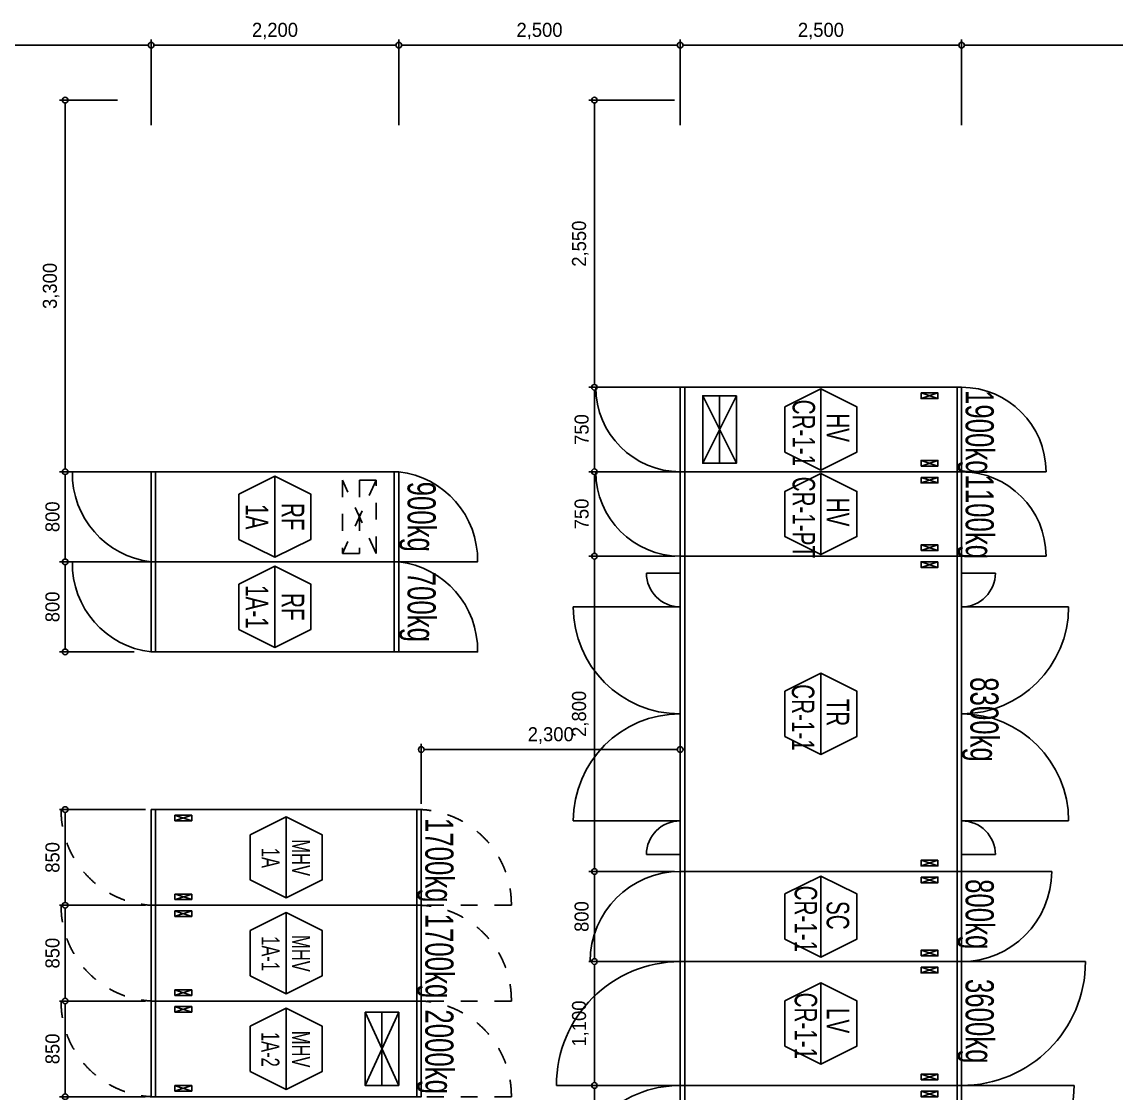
# Model space of a CAD drawing. Header units: millimetres. Extents: x 89978 to 501025, y -351975 to 835730.
# Drawn here: x 284702 to 294423, y -295568 to -286055 of the extents above; entities that cross this region are included whole.
import ezdxf
from ezdxf.enums import TextEntityAlignment as Align

# ---------------------------------------------------------------- set-up
doc = ezdxf.new("R2010")
doc.units = ezdxf.units.MM
doc.header["$LTSCALE"] = 150
doc.linetypes.add('D1', pattern=[3, 1, -1, 1])
doc.layers.get('Defpoints').update_dxf_attribs({"color": 150})
for name, color, linetype in [('------00 Switch Gear', 3, 'Continuous'), ('------00 Switch Gear_Number', 1, 'Continuous'), ('-----36 Dimension', 1, 'Continuous'), ('20251030_전기하중검토', 241, 'Continuous'), ('e-panel-name', 7, 'Continuous')]:
    doc.layers.add(name, color=color, linetype=linetype)
doc.layers.add('NOPLOT', color=191, linetype='Continuous', plot=False)
doc.styles.add('ELEC', font='')
doc.styles.get('ELEC').set_extended_font_data('Dotum')
doc.dimstyles.new('ELEC', dxfattribs={"dimscale": 100, "dimtxt": 2, "dimasz": 1, "dimexe": 2, "dimexo": 1, "dimgap": 1, "dimtad": 1, "dimdec": 0, "dimrnd": 0.25, "dimzin": 9, "dimdsep": 32, "dimlunit": 6, "dimtxsty": 'ELEC', "dimblk": 'Z_DOT', "dimcen": 3, "dimclrd": 7, "dimclre": 7, "dimclrt": 3, "dimadec": 0, "dimazin": 0, "dimtfac": 1, "dimtdec": 0, "dimtix": 1, "dimtmove": 2, "dimatfit": 1, "dimfxl": 1, "dimarcsym": 0})

# ---------------------------------------------------------------- blocks, each defined once
blk = doc.blocks.new('_DOTBLANK')
at = {"color": 0, "linetype": 'ByBlock'}
blk.add_line((-0.5, 0), (-1, 0), dxfattribs=at)
blk.add_circle((0, 0), 0.5, dxfattribs=at)
blk = doc.blocks.new('*D975')
at = {"layer": '-----36 Dimension', "color": 0, "lineweight": -2, "transparency": 16777216}
for p, q in [((285703.2, -290850), (285036.3, -290850)), ((285086.3, -291600), (285086.3, -290900)), ((285700, -291650), (285036.3, -291650))]:
    blk.add_line(p, q, dxfattribs=at)
at = {"layer": 'Defpoints', "color": 0, "transparency": 16777216}
for p in [(285086.3, -290850), (285753.2, -290850, 0), (285750, -291650, 0)]:
    blk.add_point(p, dxfattribs=at)
at = {"layer": '-----36 Dimension', "color": 0, "lineweight": -2, "transparency": 16777216, "xscale": 50, "yscale": 50, "zscale": 50}
for p, rotation in [((285086.3, -290850), 90), ((285086.3, -291650), 270)]:
    blk.add_blockref('_DOTBLANK', p, dxfattribs=dict(at, rotation=rotation))
at = {"layer": '-----36 Dimension', "color": 0, "transparency": 16777216, "insert": (284973.7, -291250), "char_height": 125, "attachment_point": 5, "rotation": 90, "style": 'ELEC'}
blk.add_mtext('800', dxfattribs=at)
blk = doc.blocks.new('Z_DOT')
for p, q in [((0, -2), (0, 2)), ((-2, 0), (2, 0))]:
    blk.add_line(p, q)
for radius in [2.5, 1.25]:
    blk.add_circle((0, 0), radius)
blk = doc.blocks.new('*D976')
at = {"layer": '-----36 Dimension', "color": 0, "lineweight": -2, "transparency": 16777216}
for p, q in [((285703.2, -290050), (285036.3, -290050)), ((285086.3, -290800), (285086.3, -290100)), ((285700, -290850), (285036.3, -290850))]:
    blk.add_line(p, q, dxfattribs=at)
at = {"layer": 'Defpoints', "color": 0, "transparency": 16777216}
for p in [(285086.3, -290050), (285753.2, -290050, 0), (285750, -290850, 0)]:
    blk.add_point(p, dxfattribs=at)
at = {"layer": '-----36 Dimension', "color": 0, "lineweight": -2, "transparency": 16777216, "xscale": 50, "yscale": 50, "zscale": 50}
for p, rotation in [((285086.3, -290050), 90), ((285086.3, -290850), 270)]:
    blk.add_blockref('_DOTBLANK', p, dxfattribs=dict(at, rotation=rotation))
at = {"layer": '-----36 Dimension', "color": 0, "transparency": 16777216, "insert": (284973.7, -290450), "char_height": 125, "attachment_point": 5, "rotation": 90, "style": 'ELEC'}
blk.add_mtext('800', dxfattribs=at)
blk = doc.blocks.new('850X2400')
at = {"layer": '------00 Switch Gear'}
for p, q in [((-2360, 850), (-2360, 0)), ((-40, 850), (-40, 0))]:
    blk.add_line(p, q, dxfattribs=at)
at = {"layer": '------00 Switch Gear', "linetype": 'D1'}
for p, q in [((-2040, 800), (-2190, 750)), ((-2040, 750), (-2190, 800)), ((-2040, 50), (-2190, 100)), ((-2040, 100), (-2190, 50))]:
    blk.add_line(p, q, dxfattribs=at)
at = {"layer": '------00 Switch Gear'}
blk.add_lwpolyline([(-2400, 850), (-2400, 0), (0, 0), (0, 850)], close=True, dxfattribs=at)
at = {"layer": '------00 Switch Gear', "linetype": 'D1'}
for points in [[(-2190, 800), (-2190, 750), (-2040, 750), (-2040, 800)], [(-2190, 50), (-2190, 100), (-2040, 100), (-2040, 50)]]:
    blk.add_lwpolyline(points, close=True, dxfattribs=at)
at = {"layer": 'NOPLOT', "linetype": 'D1'}
for p, q in [((-3200, 850), (-2400, 850)), ((800, 0), (0, 0))]:
    blk.add_line(p, q, dxfattribs=at)
for centre, start, end in [((-2356, 842.9), 179.51561, 267.01298), ((-44, 7.1), 359.51561, 87.01298)]:
    blk.add_arc(centre, 844, start, end, dxfattribs=at)
blk = doc.blocks.new('1100X2500')
at = {"layer": '------00 Switch Gear'}
for p, q in [((-2460, 1100), (-2460, 0)), ((1100, 1100), (-42, 1100)), ((-40, 1100), (-40, 0)), ((-210, 1050), (-360, 1000)), ((-360, 1050), (-210, 1000)), ((-210, 50), (-360, 100)), ((-360, 50), (-210, 100)), ((-3600, 0), (-2458, 0))]:
    blk.add_line(p, q, dxfattribs=at)
at = {"layer": '------00 Switch Gear', "elevation": 0}
for points in [[(-2500, 1100), (-2500, 0), (0, 0), (0, 1100)], [(-360, 1050), (-210, 1050), (-210, 1000), (-360, 1000)], [(-360, 50), (-210, 50), (-210, 100), (-360, 100)]]:
    blk.add_lwpolyline(points, close=True, dxfattribs=at)
at = {"layer": '------00 Switch Gear'}
for centre, start, end in [((-2500, 0), 90, 180), ((0, 1100), 270, 0)]:
    blk.add_arc(centre, 1100, start, end, dxfattribs=at)
blk = doc.blocks.new('800X2500')
at = {"layer": '------00 Switch Gear'}
for p, q in [((-2460, 800), (-2460, 0)), ((800, 800), (-42, 800)), ((-40, 800), (-40, 0)), ((-210, 750), (-360, 700)), ((-360, 750), (-210, 700)), ((-210, 50), (-360, 100)), ((-360, 50), (-210, 100)), ((-3300, 0), (-2458, 0))]:
    blk.add_line(p, q, dxfattribs=at)
for points in [[(-2500, 800), (-2500, 0), (0, 0), (0, 800)], [(-360, 750), (-210, 750), (-210, 700), (-360, 700)], [(-360, 50), (-210, 50), (-210, 100), (-360, 100)]]:
    blk.add_lwpolyline(points, close=True, dxfattribs=at)
for centre, start, end in [((-2500, 0), 90, 180), ((0, 800), 270, 0)]:
    blk.add_arc(centre, 800, start, end, dxfattribs=at)
blk = doc.blocks.new('*D1013')
at = {"layer": '-----36 Dimension', "color": 0, "lineweight": -2, "transparency": 16777216}
for p, q in [((290500, -293600), (289737.3, -293600)), ((289787.3, -294350), (289787.3, -293650)), ((290497.8, -294400), (289737.3, -294400))]:
    blk.add_line(p, q, dxfattribs=at)
at = {"layer": 'Defpoints', "color": 0, "transparency": 16777216}
for p in [(289787.3, -293600), (290550, -293600), (290547.8, -294400)]:
    blk.add_point(p, dxfattribs=at)
at = {"layer": '-----36 Dimension', "color": 0, "lineweight": -2, "transparency": 16777216, "xscale": 50, "yscale": 50, "zscale": 50}
for p, rotation in [((289787.3, -293600), 90), ((289787.3, -294400), 270)]:
    blk.add_blockref('_DOTBLANK', p, dxfattribs=dict(at, rotation=rotation))
at = {"layer": '-----36 Dimension', "color": 0, "transparency": 16777216, "insert": (289674.7, -294000), "char_height": 125, "attachment_point": 5, "rotation": 90, "style": 'ELEC'}
blk.add_mtext('800', dxfattribs=at)
blk = doc.blocks.new('*D1017')
at = {"layer": '-----36 Dimension', "color": 0, "lineweight": -2, "transparency": 16777216}
for p, q in [((290500, -294400), (289737.3, -294400)), ((289787.3, -295450), (289787.3, -294450)), ((290500, -295500), (289737.3, -295500))]:
    blk.add_line(p, q, dxfattribs=at)
at = {"layer": 'Defpoints', "color": 0, "transparency": 16777216}
for p in [(289787.3, -294400), (290550, -294400), (290550, -295500)]:
    blk.add_point(p, dxfattribs=at)
at = {"layer": '-----36 Dimension', "color": 0, "lineweight": -2, "transparency": 16777216, "xscale": 50, "yscale": 50, "zscale": 50}
for p, rotation in [((289787.3, -294400), 90), ((289787.3, -295500), 270)]:
    blk.add_blockref('_DOTBLANK', p, dxfattribs=dict(at, rotation=rotation))
at = {"layer": '-----36 Dimension', "color": 0, "transparency": 16777216, "insert": (289662.6, -294950), "char_height": 125, "attachment_point": 5, "rotation": 90, "style": 'ELEC'}
blk.add_mtext('1,100', dxfattribs=at)
blk = doc.blocks.new('750X2500')
at = {"layer": '------00 Switch Gear'}
for p, q in [((-3250, 750), (-2458, 750)), ((-2460, 750), (-2460, 0)), ((-210, 700), (-360, 650)), ((-360, 700), (-210, 650)), ((-40, 750), (-40, 0)), ((-210, 50), (-360, 100)), ((-360, 50), (-210, 100)), ((750, 0), (-42, 0))]:
    blk.add_line(p, q, dxfattribs=at)
for points in [[(-2500, 750), (-2500, 0), (0, 0), (0, 750)], [(-360, 700), (-210, 700), (-210, 650), (-360, 650)], [(-360, 50), (-210, 50), (-210, 100), (-360, 100)]]:
    blk.add_lwpolyline(points, close=True, dxfattribs=at)
for centre, start, end in [((-2500, 750), 180, 270), ((0, 0), 0, 90)]:
    blk.add_arc(centre, 750, start, end, dxfattribs=at)
blk = doc.blocks.new('*D995')
at = {"layer": '-----36 Dimension', "color": 0, "lineweight": -2, "transparency": 16777216}
for p, q in [((290500, -290050), (289737.3, -290050)), ((289787.3, -290750), (289787.3, -290100)), ((290501, -290800), (289737.3, -290800))]:
    blk.add_line(p, q, dxfattribs=at)
at = {"layer": 'Defpoints', "color": 0, "transparency": 16777216}
for p in [(289787.3, -290050), (290550, -290050), (290551, -290800)]:
    blk.add_point(p, dxfattribs=at)
at = {"layer": '-----36 Dimension', "color": 0, "lineweight": -2, "transparency": 16777216, "xscale": 50, "yscale": 50, "zscale": 50}
for p, rotation in [((289787.3, -290050), 90), ((289787.3, -290800), 270)]:
    blk.add_blockref('_DOTBLANK', p, dxfattribs=dict(at, rotation=rotation))
at = {"layer": '-----36 Dimension', "color": 0, "transparency": 16777216, "insert": (289674.7, -290425), "char_height": 125, "attachment_point": 5, "rotation": 90, "style": 'ELEC'}
blk.add_mtext('750', dxfattribs=at)
blk = doc.blocks.new('*D996')
at = {"layer": '-----36 Dimension', "color": 0, "lineweight": -2, "transparency": 16777216}
for p, q in [((290500, -289300), (289737.3, -289300)), ((289787.3, -290000), (289787.3, -289350)), ((290500, -290050), (289737.3, -290050))]:
    blk.add_line(p, q, dxfattribs=at)
at = {"layer": 'Defpoints', "color": 0, "transparency": 16777216}
for p in [(289787.3, -289300), (290550, -289300), (290550, -290050)]:
    blk.add_point(p, dxfattribs=at)
at = {"layer": '-----36 Dimension', "color": 0, "lineweight": -2, "transparency": 16777216, "xscale": 50, "yscale": 50, "zscale": 50}
for p, rotation in [((289787.3, -289300), 90), ((289787.3, -290050), 270)]:
    blk.add_blockref('_DOTBLANK', p, dxfattribs=dict(at, rotation=rotation))
at = {"layer": '-----36 Dimension', "color": 0, "transparency": 16777216, "insert": (289674.7, -289675), "char_height": 125, "attachment_point": 5, "rotation": 90, "style": 'ELEC'}
blk.add_mtext('750', dxfattribs=at)
blk = doc.blocks.new('*D999')
at = {"layer": '-----36 Dimension', "color": 0, "lineweight": -2, "transparency": 16777216}
for p, q in [((285800, -294750), (285036.3, -294750)), ((285086.3, -295550), (285086.3, -294800)), ((285800, -295600), (285036.3, -295600))]:
    blk.add_line(p, q, dxfattribs=at)
at = {"layer": 'Defpoints', "color": 0, "transparency": 16777216}
for p in [(285086.3, -294750), (285850, -294750), (285850, -295600)]:
    blk.add_point(p, dxfattribs=at)
at = {"layer": '-----36 Dimension', "color": 0, "lineweight": -2, "transparency": 16777216, "xscale": 50, "yscale": 50, "zscale": 50}
for p, rotation in [((285086.3, -294750), 90), ((285086.3, -295600), 270)]:
    blk.add_blockref('_DOTBLANK', p, dxfattribs=dict(at, rotation=rotation))
at = {"layer": '-----36 Dimension', "color": 0, "transparency": 16777216, "insert": (284973.7, -295175), "char_height": 125, "attachment_point": 5, "rotation": 90, "style": 'ELEC'}
blk.add_mtext('850', dxfattribs=at)
blk = doc.blocks.new('*D1000')
at = {"layer": '-----36 Dimension', "color": 0, "lineweight": -2, "transparency": 16777216}
for p, q in [((285800, -293900), (285036.3, -293900)), ((285086.3, -294700), (285086.3, -293950)), ((285800, -294750), (285036.3, -294750))]:
    blk.add_line(p, q, dxfattribs=at)
at = {"layer": 'Defpoints', "color": 0, "transparency": 16777216}
for p in [(285086.3, -293900), (285850, -293900), (285850, -294750)]:
    blk.add_point(p, dxfattribs=at)
at = {"layer": '-----36 Dimension', "color": 0, "lineweight": -2, "transparency": 16777216, "xscale": 50, "yscale": 50, "zscale": 50}
for p, rotation in [((285086.3, -293900), 90), ((285086.3, -294750), 270)]:
    blk.add_blockref('_DOTBLANK', p, dxfattribs=dict(at, rotation=rotation))
at = {"layer": '-----36 Dimension', "color": 0, "transparency": 16777216, "insert": (284973.7, -294325), "char_height": 125, "attachment_point": 5, "rotation": 90, "style": 'ELEC'}
blk.add_mtext('850', dxfattribs=at)
blk = doc.blocks.new('*D1001')
at = {"layer": '-----36 Dimension', "color": 0, "lineweight": -2, "transparency": 16777216}
for p, q in [((285800, -293050), (285036.3, -293050)), ((285086.3, -293850), (285086.3, -293100)), ((285800, -293900), (285036.3, -293900))]:
    blk.add_line(p, q, dxfattribs=at)
at = {"layer": 'Defpoints', "color": 0, "transparency": 16777216}
for p in [(285086.3, -293050), (285850, -293050), (285850, -293900)]:
    blk.add_point(p, dxfattribs=at)
at = {"layer": '-----36 Dimension', "color": 0, "lineweight": -2, "transparency": 16777216, "xscale": 50, "yscale": 50, "zscale": 50}
for p, rotation in [((285086.3, -293050), 90), ((285086.3, -293900), 270)]:
    blk.add_blockref('_DOTBLANK', p, dxfattribs=dict(at, rotation=rotation))
at = {"layer": '-----36 Dimension', "color": 0, "transparency": 16777216, "insert": (284973.7, -293475), "char_height": 125, "attachment_point": 5, "rotation": 90, "style": 'ELEC'}
blk.add_mtext('850', dxfattribs=at)
blk = doc.blocks.new('*D1003')
at = {"layer": '-----36 Dimension', "color": 0, "lineweight": -2, "transparency": 16777216}
for p, q in [((290500, -295500), (289737.3, -295500)), ((289787.3, -296450), (289787.3, -295550)), ((290500, -296500), (289737.3, -296500))]:
    blk.add_line(p, q, dxfattribs=at)
at = {"layer": 'Defpoints', "color": 0, "transparency": 16777216}
for p in [(289787.3, -295500), (290550, -295500), (290550, -296500)]:
    blk.add_point(p, dxfattribs=at)
at = {"layer": '-----36 Dimension', "color": 0, "lineweight": -2, "transparency": 16777216, "xscale": 50, "yscale": 50, "zscale": 50}
for p, rotation in [((289787.3, -295500), 90), ((289787.3, -296500), 270)]:
    blk.add_blockref('_DOTBLANK', p, dxfattribs=dict(at, rotation=rotation))
at = {"layer": '-----36 Dimension', "color": 0, "transparency": 16777216, "insert": (289662.6, -296000), "char_height": 125, "attachment_point": 5, "rotation": 90, "style": 'ELEC'}
blk.add_mtext('1,000', dxfattribs=at)
blk = doc.blocks.new('*D1005')
at = {"layer": '-----36 Dimension', "color": 0, "lineweight": -2, "transparency": 16777216}
for p, q in [((290501, -290800), (289737.3, -290800)), ((289787.3, -293550), (289787.3, -290850)), ((290497.8, -293600), (289737.3, -293600))]:
    blk.add_line(p, q, dxfattribs=at)
at = {"layer": 'Defpoints', "color": 0, "transparency": 16777216}
for p in [(289787.3, -290800), (290551, -290800, 0), (290547.8, -293600, 0)]:
    blk.add_point(p, dxfattribs=at)
at = {"layer": '-----36 Dimension', "color": 0, "lineweight": -2, "transparency": 16777216, "xscale": 50, "yscale": 50, "zscale": 50}
for p, rotation in [((289787.3, -290800), 90), ((289787.3, -293600), 270)]:
    blk.add_blockref('_DOTBLANK', p, dxfattribs=dict(at, rotation=rotation))
at = {"layer": '-----36 Dimension', "color": 0, "transparency": 16777216, "insert": (289662.6, -292200), "char_height": 125, "attachment_point": 5, "rotation": 90, "style": 'ELEC'}
blk.add_mtext('2,800', dxfattribs=at)
blk = doc.blocks.new('*D1035')
at = {"layer": '-----36 Dimension', "color": 0, "lineweight": -2, "transparency": 16777216}
for p, q in [((282750, -286971), (282750, -286212)), ((282800, -286262), (285800, -286262)), ((285850, -286971), (285850, -286212))]:
    blk.add_line(p, q, dxfattribs=at)
at = {"layer": 'Defpoints', "color": 0, "transparency": 16777216}
for p in [(285850, -286262), (282750, -287021), (285850, -287021)]:
    blk.add_point(p, dxfattribs=at)
at = {"layer": '-----36 Dimension', "color": 0, "lineweight": -2, "transparency": 16777216, "xscale": 50, "yscale": 50, "zscale": 50, "rotation": 180}
blk.add_blockref('_DOTBLANK', (282750, -286262), dxfattribs=at)
at = {"layer": '-----36 Dimension', "color": 0, "lineweight": -2, "transparency": 16777216, "xscale": 50, "yscale": 50, "zscale": 50}
blk.add_blockref('_DOTBLANK', (285850, -286262), dxfattribs=at)
at = {"layer": '-----36 Dimension', "color": 0, "transparency": 16777216, "insert": (284300, -286137.4), "char_height": 125, "attachment_point": 5, "style": 'ELEC'}
blk.add_mtext('3,100', dxfattribs=at)
blk = doc.blocks.new('*D1036')
at = {"layer": '-----36 Dimension', "color": 0, "lineweight": -2, "transparency": 16777216}
for p, q in [((285850, -286971), (285850, -286212)), ((285900, -286262), (288000, -286262)), ((288050, -286971), (288050, -286212))]:
    blk.add_line(p, q, dxfattribs=at)
at = {"layer": 'Defpoints', "color": 0, "transparency": 16777216}
for p in [(288050, -286262), (285850, -287021), (288050, -287021)]:
    blk.add_point(p, dxfattribs=at)
at = {"layer": '-----36 Dimension', "color": 0, "lineweight": -2, "transparency": 16777216, "xscale": 50, "yscale": 50, "zscale": 50, "rotation": 180}
blk.add_blockref('_DOTBLANK', (285850, -286262), dxfattribs=at)
at = {"layer": '-----36 Dimension', "color": 0, "lineweight": -2, "transparency": 16777216, "xscale": 50, "yscale": 50, "zscale": 50}
blk.add_blockref('_DOTBLANK', (288050, -286262), dxfattribs=at)
at = {"layer": '-----36 Dimension', "color": 0, "transparency": 16777216, "insert": (286950, -286137.4), "char_height": 125, "attachment_point": 5, "style": 'ELEC'}
blk.add_mtext('2,200', dxfattribs=at)
blk = doc.blocks.new('*D1037')
at = {"layer": '-----36 Dimension', "color": 0, "lineweight": -2, "transparency": 16777216}
for p, q in [((288050, -286971), (288050, -286212)), ((288100, -286262), (290500, -286262)), ((290550, -286971), (290550, -286212))]:
    blk.add_line(p, q, dxfattribs=at)
at = {"layer": 'Defpoints', "color": 0, "transparency": 16777216}
for p in [(290550, -286262), (288050, -287021), (290550, -287021)]:
    blk.add_point(p, dxfattribs=at)
at = {"layer": '-----36 Dimension', "color": 0, "lineweight": -2, "transparency": 16777216, "xscale": 50, "yscale": 50, "zscale": 50, "rotation": 180}
blk.add_blockref('_DOTBLANK', (288050, -286262), dxfattribs=at)
at = {"layer": '-----36 Dimension', "color": 0, "lineweight": -2, "transparency": 16777216, "xscale": 50, "yscale": 50, "zscale": 50}
blk.add_blockref('_DOTBLANK', (290550, -286262), dxfattribs=at)
at = {"layer": '-----36 Dimension', "color": 0, "transparency": 16777216, "insert": (289300, -286137.4), "char_height": 125, "attachment_point": 5, "style": 'ELEC'}
blk.add_mtext('2,500', dxfattribs=at)
blk = doc.blocks.new('*D1038')
at = {"layer": '-----36 Dimension', "color": 0, "lineweight": -2, "transparency": 16777216}
for p, q in [((290550, -286971), (290550, -286212)), ((290600, -286262), (293000, -286262)), ((293050, -286971), (293050, -286212))]:
    blk.add_line(p, q, dxfattribs=at)
at = {"layer": 'Defpoints', "color": 0, "transparency": 16777216}
for p in [(293050, -286262), (290550, -287021), (293050, -287021)]:
    blk.add_point(p, dxfattribs=at)
at = {"layer": '-----36 Dimension', "color": 0, "lineweight": -2, "transparency": 16777216, "xscale": 50, "yscale": 50, "zscale": 50, "rotation": 180}
blk.add_blockref('_DOTBLANK', (290550, -286262), dxfattribs=at)
at = {"layer": '-----36 Dimension', "color": 0, "lineweight": -2, "transparency": 16777216, "xscale": 50, "yscale": 50, "zscale": 50}
blk.add_blockref('_DOTBLANK', (293050, -286262), dxfattribs=at)
at = {"layer": '-----36 Dimension', "color": 0, "transparency": 16777216, "insert": (291800, -286137.4), "char_height": 125, "attachment_point": 5, "style": 'ELEC'}
blk.add_mtext('2,500', dxfattribs=at)
blk = doc.blocks.new('*D1039')
at = {"layer": '-----36 Dimension', "color": 0, "lineweight": -2, "transparency": 16777216}
for p, q in [((293050, -286971), (293050, -286212)), ((293100, -286262), (296500, -286262)), ((296550, -286971), (296550, -286212))]:
    blk.add_line(p, q, dxfattribs=at)
at = {"layer": 'Defpoints', "color": 0, "transparency": 16777216}
for p in [(296550, -286262), (293050, -287021), (296550, -287021)]:
    blk.add_point(p, dxfattribs=at)
at = {"layer": '-----36 Dimension', "color": 0, "lineweight": -2, "transparency": 16777216, "xscale": 50, "yscale": 50, "zscale": 50, "rotation": 180}
blk.add_blockref('_DOTBLANK', (293050, -286262), dxfattribs=at)
at = {"layer": '-----36 Dimension', "color": 0, "lineweight": -2, "transparency": 16777216, "xscale": 50, "yscale": 50, "zscale": 50}
blk.add_blockref('_DOTBLANK', (296550, -286262), dxfattribs=at)
at = {"layer": '-----36 Dimension', "color": 0, "transparency": 16777216, "insert": (294800, -286137.4), "char_height": 125, "attachment_point": 5, "style": 'ELEC'}
blk.add_mtext('3,500', dxfattribs=at)
blk = doc.blocks.new('*D1047')
at = {"layer": '-----36 Dimension', "color": 0, "lineweight": -2, "transparency": 16777216}
for p, q in [((290500, -286750), (289737.3, -286750)), ((289787.3, -289250), (289787.3, -286800)), ((290500, -289300), (289737.3, -289300))]:
    blk.add_line(p, q, dxfattribs=at)
at = {"layer": 'Defpoints', "color": 0, "transparency": 16777216}
for p in [(289787.3, -286750), (290550, -286750), (290550, -289300)]:
    blk.add_point(p, dxfattribs=at)
at = {"layer": '-----36 Dimension', "color": 0, "lineweight": -2, "transparency": 16777216, "xscale": 50, "yscale": 50, "zscale": 50}
for p, rotation in [((289787.3, -286750), 90), ((289787.3, -289300), 270)]:
    blk.add_blockref('_DOTBLANK', p, dxfattribs=dict(at, rotation=rotation))
at = {"layer": '-----36 Dimension', "color": 0, "transparency": 16777216, "insert": (289662.6, -288025), "char_height": 125, "attachment_point": 5, "rotation": 90, "style": 'ELEC'}
blk.add_mtext('2,550', dxfattribs=at)
blk = doc.blocks.new('*D988')
at = {"layer": '-----36 Dimension', "color": 0, "lineweight": -2, "transparency": 16777216}
for p, q in [((285550, -286750), (285036.3, -286750)), ((285086.3, -290000), (285086.3, -286800)), ((285703.2, -290050), (285036.3, -290050))]:
    blk.add_line(p, q, dxfattribs=at)
at = {"layer": 'Defpoints', "color": 0, "transparency": 16777216}
for p in [(285086.3, -286750), (285600, -286750), (285753.2, -290050)]:
    blk.add_point(p, dxfattribs=at)
at = {"layer": '-----36 Dimension', "color": 0, "lineweight": -2, "transparency": 16777216, "xscale": 50, "yscale": 50, "zscale": 50}
for p, rotation in [((285086.3, -286750), 90), ((285086.3, -290050), 270)]:
    blk.add_blockref('_DOTBLANK', p, dxfattribs=dict(at, rotation=rotation))
at = {"layer": '-----36 Dimension', "color": 0, "transparency": 16777216, "insert": (284961.6, -288400), "char_height": 125, "attachment_point": 5, "rotation": 90, "style": 'ELEC'}
blk.add_mtext('3,300', dxfattribs=at)
blk = doc.blocks.new('*D1098')
at = {"layer": '-----36 Dimension', "color": 0, "lineweight": -2, "transparency": 16777216}
for p, q in [((288250, -293000), (288250, -292467.3)), ((290550, -293000), (290550, -292467.3)), ((288300, -292517.3), (290500, -292517.3))]:
    blk.add_line(p, q, dxfattribs=at)
at = {"layer": 'Defpoints', "color": 0, "transparency": 16777216}
for p in [(290550, -292517.3), (288250, -293050), (290550, -293050)]:
    blk.add_point(p, dxfattribs=at)
at = {"layer": '-----36 Dimension', "color": 0, "lineweight": -2, "transparency": 16777216, "xscale": 50, "yscale": 50, "zscale": 50, "rotation": 180}
blk.add_blockref('_DOTBLANK', (288250, -292517.3), dxfattribs=at)
at = {"layer": '-----36 Dimension', "color": 0, "lineweight": -2, "transparency": 16777216, "xscale": 50, "yscale": 50, "zscale": 50}
blk.add_blockref('_DOTBLANK', (290550, -292517.3), dxfattribs=at)
at = {"layer": '-----36 Dimension', "color": 0, "transparency": 16777216, "insert": (289400, -292392.6), "char_height": 125, "attachment_point": 5, "style": 'ELEC'}
blk.add_mtext('2,300', dxfattribs=at)
blk = doc.blocks.new('1000X2500')
at = {"layer": '------00 Switch Gear'}
for p, q in [((-2460, 0), (-2460, 1000)), ((1000, 1000), (-42, 1000)), ((-40, 0), (-40, 1000)), ((-2290, 950), (-2140, 900)), ((-2140, 950), (-2290, 900)), ((-2290, 50), (-2140, 100)), ((-2140, 50), (-2290, 100)), ((-3500, 0), (-2458, 0))]:
    blk.add_line(p, q, dxfattribs=at)
at = {"layer": '------00 Switch Gear', "elevation": 0}
for points in [[(0, 0), (0, 1000), (-2500, 1000), (-2500, 0)], [(-2140, 950), (-2290, 950), (-2290, 900), (-2140, 900)], [(-2140, 50), (-2290, 50), (-2290, 100), (-2140, 100)]]:
    blk.add_lwpolyline(points, close=True, dxfattribs=at)
at = {"layer": '------00 Switch Gear'}
for centre, start, end in [((-2500, 0), 90, 180), ((0, 1000), 270, 0)]:
    blk.add_arc(centre, 1000, start, end, dxfattribs=at)

msp = doc.modelspace()

# ---------------------------------------------------------------- linework, layer by layer
at = {"layer": '------00 Switch Gear'}
for p, q in [((285890, -290050), (285890, -291650)), ((288008, -290050), (288008, -291650)), ((290590, -290800), (290590, -293600)), ((293010, -290800), (293010, -293600)), ((292690, -290850), (292840, -290900)), ((292690, -290900), (292840, -290850)), ((290550, -290950), (290250, -290950)), ((293050, -290950), (293350, -290950)), ((290550, -291250), (289600, -291250)), ((293050, -291250), (294000, -291250)), ((290550, -293150), (289600, -293150)), ((293050, -293150), (294000, -293150)), ((290250, -293450), (290550, -293450)), ((293350, -293450), (293050, -293450)), ((292690, -293500), (292840, -293550)), ((292690, -293550), (292840, -293500))]:
    msp.add_line(p, q, dxfattribs=at)
at = {"layer": '------00 Switch Gear', "elevation": 0}
for points in [[(285850, -290850, -0.385743), (285150, -290050), (285850, -290050)], [(288050, -290050, -0.385743), (288750, -290850), (288050, -290850)], [(285850, -291650, -0.385743), (285150, -290850), (285850, -290850)], [(288050, -290850, -0.385743), (288750, -291650), (288050, -291650)]]:
    msp.add_lwpolyline(points, format="xyb", dxfattribs=at)
for points in [[(285850, -290050), (285850, -290850), (288050, -290850), (288050, -290050)], [(293050, -290800), (293050, -293600), (290550, -293600), (290550, -290800)], [(285850, -290850), (285850, -291650), (288050, -291650), (288050, -290850)], [(292840, -290850), (292840, -290900), (292690, -290900), (292690, -290850)], [(292840, -293500), (292840, -293550), (292690, -293550), (292690, -293500)]]:
    msp.add_lwpolyline(points, close=True, dxfattribs=at)
at = {"layer": '------00 Switch Gear'}
for centre, radius, start, end in [((290550, -290950), 300, 180, 270), ((293050, -290950), 300, 270, 0), ((290550, -291250), 950, 180, 270), ((293050, -291250), 950, 270, 0), ((290550, -293150), 950, 90, 180), ((293050, -293150), 950, 0, 90), ((290550, -293450), 300, 90, 180), ((293050, -293450), 300, 0, 90)]:
    msp.add_arc(centre, radius, start, end, dxfattribs=at)
at = {"layer": '------00 Switch Gear_Number', "color": 1, "elevation": 0}
for points in [[(291800, -289315), (291800, -290035), (292120, -289875.4), (292120, -289474.6), (291800, -289315), (291480, -289474.6), (291480, -289875.4), (291800, -290035)], [(291800, -290065), (291800, -290785), (292120, -290625.4), (292120, -290224.6), (291800, -290065), (291480, -290224.6), (291480, -290625.4), (291800, -290785)], [(286950, -290090), (286950, -290810), (286630, -290650.4), (286630, -290249.6), (286950, -290090), (287270, -290249.6), (287270, -290650.4), (286950, -290810)], [(286950, -290890), (286950, -291610), (286630, -291450.4), (286630, -291049.6), (286950, -290890), (287270, -291049.6), (287270, -291450.4), (286950, -291610)], [(291800, -291840), (291800, -292560), (292120, -292400.4), (292120, -291999.6), (291800, -291840), (291480, -291999.6), (291480, -292400.4), (291800, -292560)], [(291800, -293640), (291800, -294360), (292120, -294200.4), (292120, -293799.6), (291800, -293640), (291480, -293799.6), (291480, -294200.4), (291800, -294360)], [(291800, -294590), (291800, -295310), (292120, -295150.4), (292120, -294749.6), (291800, -294590), (291480, -294749.6), (291480, -295150.4), (291800, -295310)]]:
    msp.add_lwpolyline(points, dxfattribs=at)
at = {"layer": '------00 Switch Gear_Number', "color": 1, "lineweight": -2, "elevation": 0}
for points in [[(287050, -293115), (287050, -293835), (286730, -293675.4), (286730, -293274.6), (287050, -293115), (287370, -293274.6), (287370, -293675.4), (287050, -293835)], [(287050, -293965), (287050, -294685), (286730, -294525.4), (286730, -294124.6), (287050, -293965), (287370, -294124.6), (287370, -294525.4), (287050, -294685)], [(287050, -294815), (287050, -295535), (286730, -295375.4), (286730, -294974.6), (287050, -294815), (287370, -294974.6), (287370, -295375.4), (287050, -295535)]]:
    msp.add_lwpolyline(points, dxfattribs=at)
at = {"layer": 'NOPLOT'}
for p, q in [((291050, -289375), (290750, -289975)), ((290750, -289375), (291050, -289975)), ((290900, -289375), (290900, -289975)), ((288050, -294850), (287750, -295500)), ((288050, -295500), (287750, -294850)), ((287900, -294850), (287900, -295500))]:
    msp.add_line(p, q, dxfattribs=at)
at = {"layer": 'NOPLOT', "linetype": 'D1'}
for p, q in [((287850, -290125), (287550, -290775)), ((287850, -290775), (287550, -290125)), ((287700, -290125), (287700, -290775))]:
    msp.add_line(p, q, dxfattribs=at)
at = {"layer": 'NOPLOT', "elevation": 0}
for points in [[(291050, -289375), (290750, -289375), (290750, -289975), (291050, -289975)], [(287750, -294850), (287750, -295500), (288050, -295500), (288050, -294850)]]:
    msp.add_lwpolyline(points, close=True, dxfattribs=at)
at = {"layer": 'NOPLOT', "linetype": 'D1', "elevation": 0}
msp.add_lwpolyline([(287550, -290125), (287550, -290775), (287850, -290775), (287850, -290125)], close=True, dxfattribs=at)

# ---------------------------------------------------------------- block references
at = {"layer": 'e-panel-name'}
for name, p in [('750X2500', (293050, -290050)), ('750X2500', (293050, -290800)), ('850X2400', (288250, -293900)), ('800X2500', (293050, -294400)), ('850X2400', (288250, -294750)), ('1100X2500', (293050, -295500)), ('850X2400', (288250, -295600))]:
    msp.add_blockref(name, p, dxfattribs=at)
at = {"layer": 'e-panel-name', "rotation": 180}
msp.add_blockref('1000X2500', (290550, -295500), dxfattribs=at)

# ---------------------------------------------------------------- texts
at = {"layer": '------00 Switch Gear_Number', "color": 0, "style": 'ELEC', "width": 0.7}
for s, p in [('CR-1-1', (291648.3, -289705.1)), ('HV', (291951.2, -289658.3)), ('CR-1-PT', (291648.3, -290455.1)), ('HV', (291951.2, -290408.3)), ('CR-1-1', (291641.7, -292232.5)), ('TR', (291951.2, -292187.8)), ('CR-1-1', (291666.6, -294020.8)), ('SC', (291951.2, -293989.1)), ('CR-1-1', (291666.6, -294970.8)), ('LV', (291951.2, -294924))]:
    msp.add_text(s, height=200, rotation=270, dxfattribs=at).set_placement(p, align=Align.MIDDLE_CENTER)
at = {"layer": '------00 Switch Gear_Number', "color": 7, "style": 'ELEC', "width": 0.7}
for s, p in [('1A', (286790, -290450)), ('RF', (287110, -290450)), ('1A-1', (286790, -291250)), ('RF', (287110, -291250))]:
    msp.add_text(s, height=200, rotation=270, dxfattribs=at).set_placement(p, align=Align.MIDDLE_CENTER)
at = {"layer": '------00 Switch Gear_Number', "color": 7, "lineweight": -2, "style": 'ELEC', "width": 0.7}
for s, p in [('MHV', (287182, -293477.5)), ('1A', (286910.4, -293479.4)), ('1A-1', (286910.4, -294329.4)), ('MHV', (287182, -294327.5)), ('MHV', (287182, -295177.5)), ('1A-2', (286910.4, -295179.4))]:
    msp.add_text(s, height=160, rotation=270, dxfattribs=at).set_placement(p, align=Align.MIDDLE)
at = {"layer": '20251030_전기하중검토', "style": 'ELEC', "width": 0.7}
for s, p in [('1900kg', (293179.5, -289700)), ('900kg', (288221.5, -290450)), ('1100kg', (293179.5, -290450)), ('700kg', (288221.5, -291250)), ('8300kg', (293221.5, -292250)), ('1700kg', (288379.5, -293500)), ('800kg', (293179.5, -293979.3)), ('1700kg', (288379.5, -294350)), ('3600kg', (293179.5, -294929.3)), ('2000kg', (288379.5, -295200))]:
    msp.add_text(s, height=250, rotation=270, dxfattribs=at).set_placement(p, align=Align.MIDDLE)

# ---------------------------------------------------------------- dimensions: what is measured, and where the dimension line sits
at = {"layer": '-----36 Dimension'}
for base, p1, p2, picture, middle in [((285850, -286262), (282750, -287021), (285850, -287021), '*D1035', (284300, -286137.4)), ((288050, -286262), (285850, -287021), (288050, -287021), '*D1036', (286950, -286137.4)), ((290550, -286262), (288050, -287021), (290550, -287021), '*D1037', (289300, -286137.4)), ((293050, -286262), (290550, -287021), (293050, -287021), '*D1038', (291800, -286137.4)), ((296550, -286262), (293050, -287021), (296550, -287021), '*D1039', (294800, -286137.4)), ((290550, -292517.3), (288250, -293050), (290550, -293050), '*D1098', (289400, -292392.6))]:
    dim = msp.add_linear_dim(base=base, p1=p1, p2=p2, dimstyle='ELEC', override={"dimscale": 50, "dimtxt": 2.5, "dimexe": 1, "dimtad": 2, "dimblk1": 'DOTBLANK', "dimblk2": 'DOTBLANK', "dimsah": 1, "dimclrd": 0, "dimclre": 0, "dimclrt": 0}, dxfattribs=at)
    dim.commit()
    dim.dimension.update_dxf_attribs({"geometry": picture, "text_midpoint": middle})
for base, p1, p2, angle, picture, middle in [((285086.3, -286750), (285753.2, -290050), (285600, -286750), 270, '*D988', (284961.6, -288400)), ((289787.3, -286750), (290550, -289300), (290550, -286750), 270, '*D1047', (289662.6, -288025)), ((289787.3, -289300), (290550, -290050), (290550, -289300), 270, '*D996', (289674.7, -289675)), ((285086.3, -290050, 0), (285750, -290850), (285753.2, -290050), 270, '*D976', (284973.7, -290450, 0)), ((289787.3, -290050), (290551, -290800), (290550, -290050), 270, '*D995', (289674.7, -290425)), ((285086.3, -290850, 0), (285750, -291650), (285753.2, -290850), 270, '*D975', (284973.7, -291250, 0)), ((289787.3, -290800, 0), (290547.8, -293600, 0), (290551, -290800, 0), 270, '*D1005', (289662.6, -292200, 0)), ((285086.3, -293050), (285850, -293900), (285850, -293050), 90, '*D1001', (284973.7, -293475)), ((289787.3, -293600), (290547.8, -294400), (290550, -293600), 90, '*D1013', (289674.7, -294000)), ((285086.3, -293900), (285850, -294750), (285850, -293900), 90, '*D1000', (284973.7, -294325)), ((289787.3, -294400), (290550, -295500), (290550, -294400), 90, '*D1017', (289662.6, -294950)), ((285086.3, -294750), (285850, -295600), (285850, -294750), 90, '*D999', (284973.7, -295175)), ((289787.3, -295500), (290550, -296500), (290550, -295500), 90, '*D1003', (289662.6, -296000))]:
    dim = msp.add_linear_dim(base=base, p1=p1, p2=p2, angle=angle, dimstyle='ELEC', override={"dimscale": 50, "dimtxt": 2.5, "dimexe": 1, "dimtad": 2, "dimblk1": 'DOTBLANK', "dimblk2": 'DOTBLANK', "dimsah": 1, "dimclrd": 0, "dimclre": 0, "dimclrt": 0}, dxfattribs=at)
    dim.commit()
    dim.dimension.update_dxf_attribs({"geometry": picture, "text_midpoint": middle})

doc.saveas('drawing.dxf')
